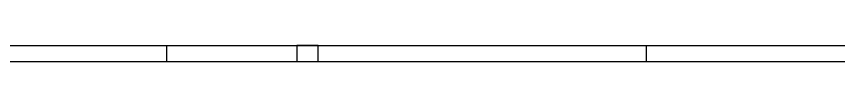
# Model space of a CAD drawing. Header units: inches. Extents: x -2827 to 2347, y -4 to 3466.
# Drawn here: x -2025 to -1408, y 2592 to 2604 of the extents above; entities that cross this region are included whole.
import ezdxf

# ---------------------------------------------------------------- set-up
doc = ezdxf.new("R2010")
doc.units = ezdxf.units.IN
doc.header["$LTSCALE"] = 10
doc.header["$MEASUREMENT"] = 0
doc.layers.add('A-WALL', color=5, linetype='CONTINUOUS')

msp = doc.modelspace()

# ---------------------------------------------------------------- linework, layer by layer
at = {"layer": 'A-WALL'}
msp.add_line((-2129.5, 2604), (-528, 2604), dxfattribs=at)
at = {"layer": 'A-WALL', "linetype": 'Continuous'}
for p, q in [((-1912, 2592), (-1912, 2604)), ((-1552, 2592), (-1552, 2604))]:
    msp.add_line(p, q, dxfattribs=at)
msp.add_lwpolyline([(-1814.46, 2592), (-1798.46, 2592), (-1798.46, 2604), (-1814.46, 2604)], close=True, dxfattribs=at)
msp.add_lwpolyline([(-1814.46, 2592), (-1798.46, 2592), (-1798.46, 2604), (-1814.46, 2604)], close=True, dxfattribs=at)
at = {"layer": 'A-WALL'}
msp.add_lwpolyline([(-2129.5, 2592), (-528, 2592)], dxfattribs=at)

doc.saveas('drawing.dxf')
